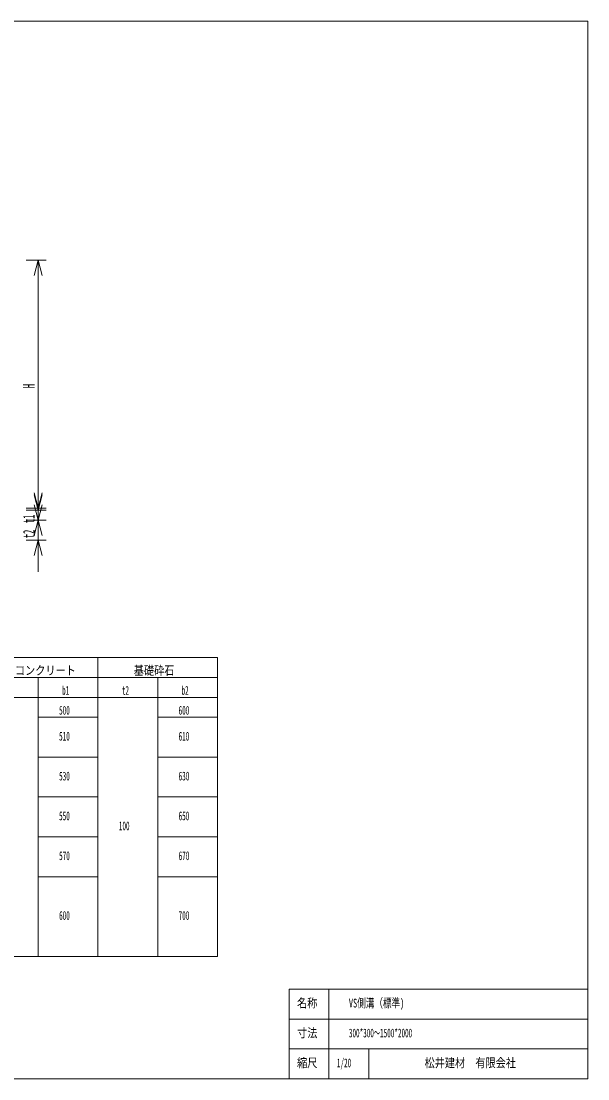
# Model space of a CAD drawing. Units: millimetres on the paper. Extents: x 26 to 772, y 19 to 550.
# Drawn here: x 487 to 772, y 19 to 550 of the extents above; entities that cross this region are included whole.
import ezdxf
from ezdxf.enums import TextEntityAlignment as Align

# ---------------------------------------------------------------- set-up
doc = ezdxf.new("R2010")
doc.units = ezdxf.units.MM
doc.layers.add('1', color=7, linetype='Continuous', lineweight=18)
doc.styles.add('ＭＳ ゴシック', font='')
doc.styles.get('ＭＳ ゴシック').set_extended_font_data('MS Gothic')

msp = doc.modelspace()

# ---------------------------------------------------------------- linework, layer by layer
at = {"layer": '1'}
for p, q in [((771.5, 550), (25.5, 550)), ((771.5, 19), (771.5, 550)), ((499.5, 430), (489.5, 430)), ((495.5, 430), (493.429, 422.273)), ((495.5, 430), (495.5, 305.5)), ((495.5, 430), (497.571, 422.273)), ((495.5, 320.5), (495.5, 283.5)), ((495.5, 315.5), (495.5, 273.5)), ((495.5, 305.5), (493.429, 313.227)), ((495.5, 304.5), (493.429, 312.227)), ((495.5, 305.5), (497.571, 313.227)), ((495.5, 304.5), (497.571, 312.227)), ((499.5, 305.5), (489.5, 305.5)), ((499.5, 304.5), (489.5, 304.5)), ((495.5, 299.5), (493.429, 307.227)), ((495.5, 299.5), (497.571, 307.227)), ((499.5, 299.5), (489.5, 299.5)), ((499.5, 299.5), (489.5, 299.5)), ((495.5, 299.5), (493.429, 291.773)), ((495.5, 299.5), (497.571, 291.773)), ((499.5, 289.5), (489.5, 289.5)), ((495.5, 289.5), (493.429, 281.773)), ((495.5, 289.5), (497.571, 281.773)), ((45.5, 230.5), (585.5, 230.5)), ((525.5, 230.5), (525.5, 220.5)), ((585.5, 120.5), (585.5, 230.5)), ((585.5, 230.5), (585.5, 80.5)), ((465.5, 220.5), (525.5, 220.5)), ((495.5, 220.5), (495.5, 120.5)), ((525.5, 220.5), (585.5, 220.5)), ((525.5, 120.5), (525.5, 220.5)), ((555.5, 220.5), (555.5, 120.5)), ((45.5, 210.5), (585.5, 210.5)), ((495.5, 200.5), (525.5, 200.5)), ((555.5, 200.5), (585.5, 200.5)), ((525.5, 180.5), (495.5, 180.5)), ((585.5, 180.5), (555.5, 180.5)), ((495.5, 160.5), (525.5, 160.5)), ((555.5, 160.5), (585.5, 160.5)), ((495.5, 140.5), (525.5, 140.5)), ((585.5, 140.5), (555.5, 140.5)), ((495.5, 120.5), (495.5, 80.5)), ((495.5, 120.5), (525.5, 120.5)), ((525.5, 120.5), (525.5, 80.5)), ((555.5, 120.5), (555.5, 80.5)), ((555.5, 120.5), (585.5, 120.5)), ((585.5, 80.5), (465.5, 80.5)), ((621.5, 64), (771.5, 64)), ((621.5, 64), (621.5, 19)), ((641.5, 64), (641.5, 19)), ((621.5, 49), (771.5, 49)), ((621.5, 34), (771.5, 34)), ((661.5, 34), (661.5, 19)), ((25.5, 19), (771.5, 19))]:
    msp.add_line(p, q, dxfattribs=at)

# ---------------------------------------------------------------- texts
at = {"layer": '1', "style": 'ＭＳ ゴシック', "width": 0.5}
for s, p in [('H', (495.5, 365.75)), ('t1', (495.5, 298)), ('t2', (495.5, 290.5))]:
    msp.add_text(s, height=5.865, rotation=90, dxfattribs=at).set_placement(p, align=Align.BOTTOM_LEFT)
at = {"layer": '1', "style": 'ＭＳ ゴシック'}
for s, width, p in [('ベースコンクリート', 0.85, (468.5, 220.5)), ('基礎砕石', 0.85, (543.5, 220.5)), ('b1', 0.5, (507.5, 210.5)), ('t2', 0.5, (537.5, 210.5)), ('b2', 0.5, (567.5, 210.5)), ('500', 0.5, (506, 200.5)), ('600', 0.5, (566, 200.5)), ('510', 0.5, (506, 187.5)), ('610', 0.5, (566, 187.5)), ('530', 0.5, (506, 167.5)), ('630', 0.5, (566, 167.5)), ('550', 0.5, (506, 147.5)), ('650', 0.5, (566, 147.5)), ('100', 0.5, (536, 142.5)), ('570', 0.5, (506, 127.5)), ('670', 0.5, (566, 127.5)), ('600', 0.5, (506, 97.5)), ('700', 0.5, (566, 97.5)), ('名称', 0.85, (625.5, 53.5)), ('VS側溝（標準)', 0.7, (651.5, 53.5)), ('寸法', 0.85, (625.5, 38.5)), ('300*300～1500*2000', 0.5, (651.5, 38.5)), ('縮尺', 0.85, (625.5, 23.5)), ('1/20', 0.5, (645.5, 23.5)), ('松井建材\u3000有限会社', 0.85, (689.5, 23.5))]:
    msp.add_text(s, height=4.399, dxfattribs=dict(at, width=width)).set_placement(p, align=Align.BOTTOM_LEFT)

doc.saveas('drawing.dxf')
